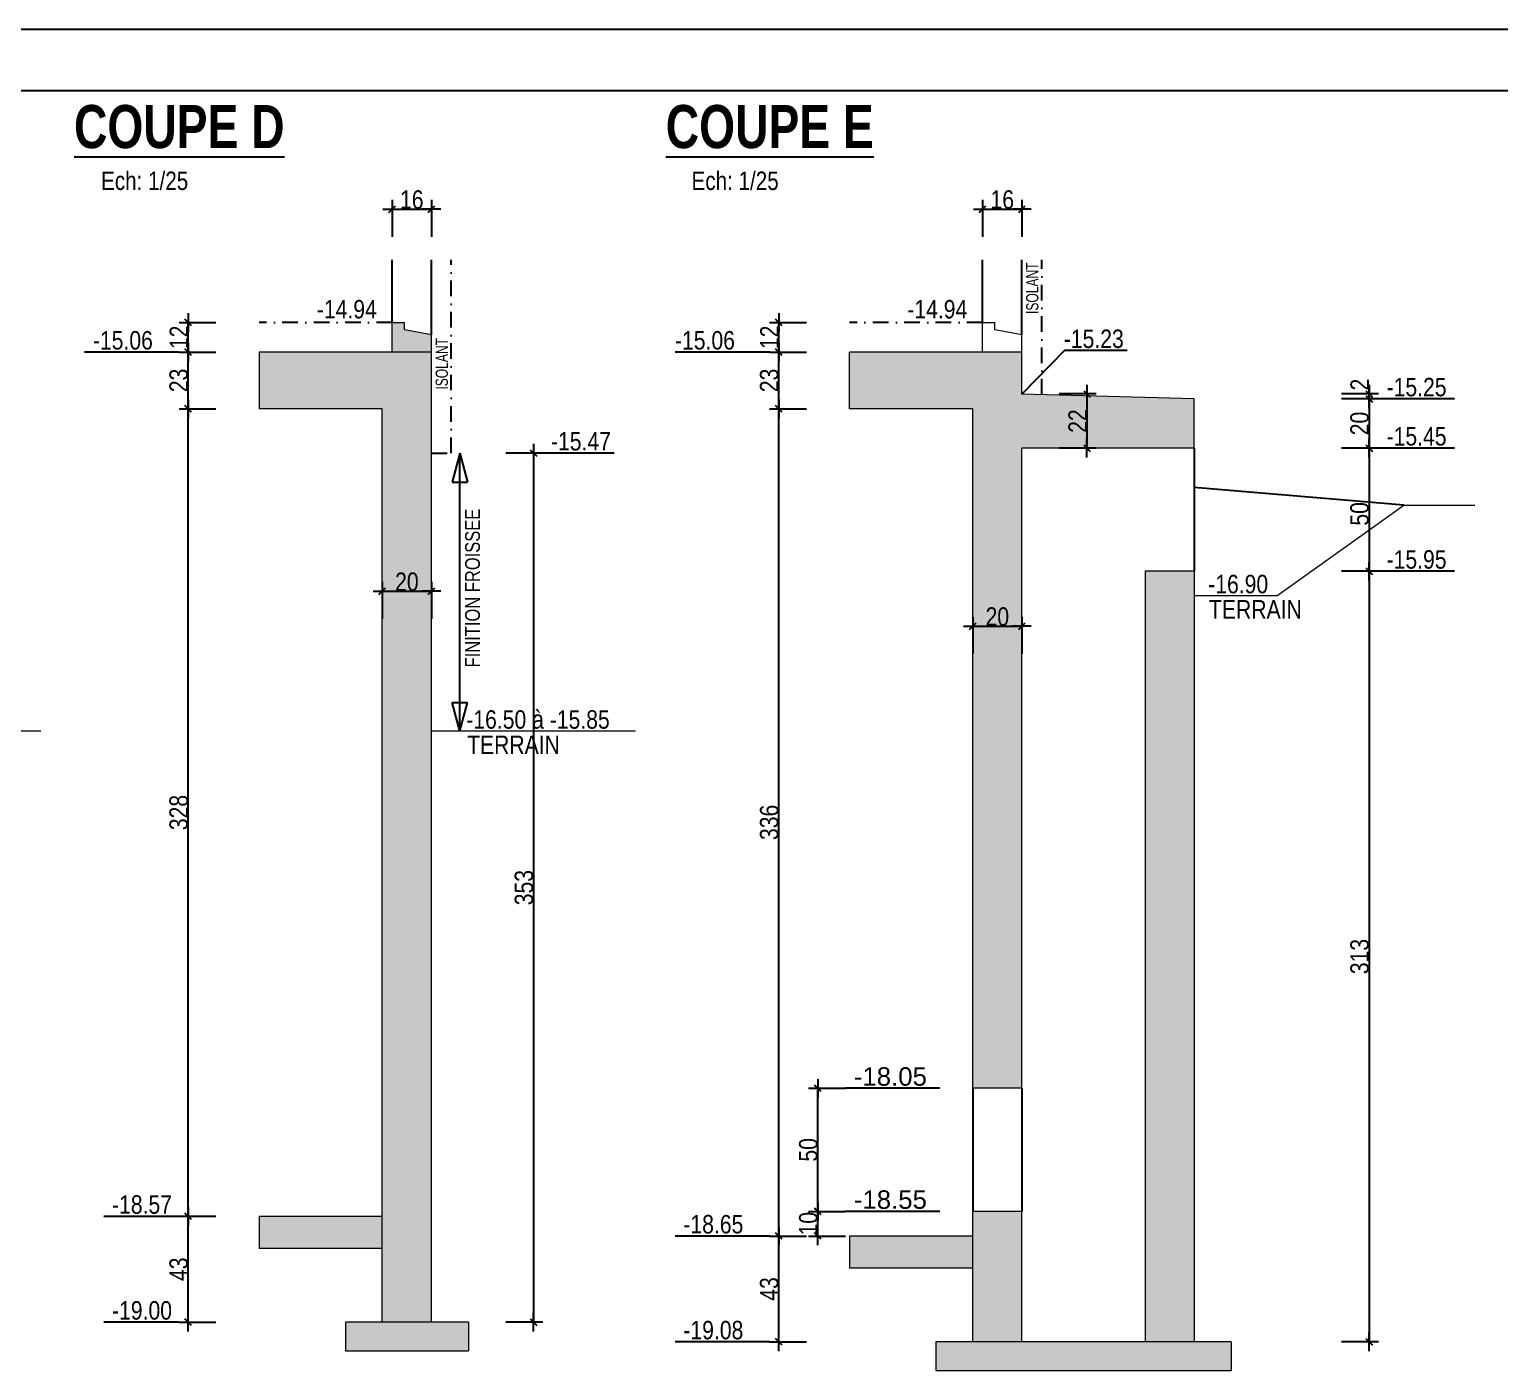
# Model space of a CAD drawing. Header units: centimetres. Extents: x 10803 to 23268, y -4986 to -786.
# Drawn here: x 20249 to 21443, y -1875 to -786 of the extents above; entities that cross this region are included whole.
import ezdxf
from ezdxf.enums import TextEntityAlignment as Align

# ---------------------------------------------------------------- set-up
doc = ezdxf.new("R2010")
doc.units = ezdxf.units.CM
doc.header["$PDMODE"] = 1
doc.header["$PDSIZE"] = -2
doc.linetypes.add('TIRETPTX2', pattern=[50.8, 25.4, -12.7, 0, -12.7])
for name, color, linetype in [('01_cote_gen', 4, 'Continuous'), ('01_linteaux', 2, 'Continuous'), ('01_poch_BN', 9, 'Continuous'), ('01_texte', 230, 'Continuous'), ('AA_COTES', 2, 'Continuous')]:
    doc.layers.add(name, color=color, linetype=linetype)
doc.layers.add('01_murs_coup', color=5, linetype='Continuous', lineweight=60)
doc.styles.add('Arial Narrow', font='ARIALN.TTF')
doc.styles.add('impact', font='impact.ttf')
doc.styles.add('MATTE_TXT', font='arial.ttf')
doc.styles.add('STYLE2', font='ARIALN.TTF')
doc.dimstyles.new('JB25', dxfattribs={"dimscale": 0.1, "dimtxt": 150, "dimasz": 15, "dimexe": 0.1, "dimexo": 0.1, "dimgap": 0.09, "dimtad": 1, "dimdec": 1, "dimlfac": 0.5, "dimdsep": 46, "dimtxsty": 'STYLE2', "dimblk1": 'BOND_G', "dimblk2": 'BOND_D', "dimsah": 1, "dimcen": 1.5, "dimdle": 0.01, "dimse1": 1, "dimse2": 1, "dimclrd": 4, "dimclre": 2, "dimclrt": 6, "dimazin": 2, "dimtfac": 2.333333, "dimtdec": 1, "dimtix": 1, "dimtmove": 2, "dimatfit": 3, "dimldrblk": 'BOND_G', "dimfxl": 1, "dimtolj": 1, "dimtzin": 0, "dimarcsym": 0})

# ---------------------------------------------------------------- blocks, each defined once
blk = doc.blocks.new('BOND_G')
at = {"layer": 'AA_COTES', "color": 0}
for p, q in [((0, -5), (0, 15)), ((5, 0), (-5, 0)), ((1.77, 1.77), (-1.77, -1.77))]:
    blk.add_line(p, q, dxfattribs=at)
blk = doc.blocks.new('BOND_D')
at = {"layer": 'AA_COTES', "color": 0}
for p, q in [((5, 0), (-5, 0)), ((-1.77, -1.77), (1.77, 1.77)), ((0, 5), (0, -15))]:
    blk.add_line(p, q, dxfattribs=at)
blk = doc.blocks.new('*D1529')
at = {"layer": '01_cote_gen', "color": 4, "lineweight": -2, "transparency": 16777216}
blk.add_line((21337.3, -1083.3), (21337.3, -1084.3), dxfattribs=at)
at = {"layer": 'Defpoints', "color": 0, "lineweight": 0, "transparency": 16777216}
for p in [(21085.8, -1081.8), (21314.8, -1085.8), (21337.3, -1085.8)]:
    blk.add_point(p, dxfattribs=at)
at = {"layer": '01_cote_gen', "color": 4, "lineweight": -2, "transparency": 16777216, "xscale": 1.5, "yscale": 1.5, "zscale": 1.5}
for name, p, rotation in [('BOND_G', (21337.3, -1081.8), 90), ('BOND_D', (21337.3, -1085.8), 270)]:
    blk.add_blockref(name, p, dxfattribs=dict(at, rotation=rotation))
at = {"layer": '01_cote_gen', "color": 6, "lineweight": 0, "transparency": 16777216, "insert": (21329.6, -1074.2), "char_height": 15, "attachment_point": 5, "rotation": 90, "style": 'STYLE2'}
blk.add_mtext('\\A1;2', dxfattribs=at)
blk = doc.blocks.new('*D1980')
at = {"layer": '01_cote_gen', "color": 4, "lineweight": -2, "transparency": 16777216}
blk.add_line((20378, -1748.3), (20378, -1095.3), dxfattribs=at)
at = {"layer": 'Defpoints', "color": 0, "lineweight": 0, "transparency": 16777216}
for p in [(20378, -1093.8), (20435.6, -1093.8), (20435.6, -1749.8)]:
    blk.add_point(p, dxfattribs=at)
at = {"layer": '01_cote_gen', "color": 4, "lineweight": -2, "transparency": 16777216, "xscale": 1.5, "yscale": 1.5, "zscale": 1.5}
for name, p, rotation in [('BOND_D', (20378, -1093.8), 90), ('BOND_G', (20378, -1749.8), 270)]:
    blk.add_blockref(name, p, dxfattribs=dict(at, rotation=rotation))
at = {"layer": '01_cote_gen', "color": 6, "lineweight": 0, "transparency": 16777216, "insert": (20370.3, -1421.8), "char_height": 15, "attachment_point": 5, "rotation": 90, "style": 'STYLE2'}
blk.add_mtext('\\A1;328', dxfattribs=at)
blk = doc.blocks.new('*D1981')
at = {"layer": '01_cote_gen', "color": 4, "lineweight": -2, "transparency": 16777216}
blk.add_line((20378, -1092.3), (20378, -1049.3), dxfattribs=at)
at = {"layer": 'Defpoints', "color": 0, "lineweight": 0, "transparency": 16777216}
for p in [(20378, -1047.8), (20435.6, -1047.8), (20435.6, -1093.8)]:
    blk.add_point(p, dxfattribs=at)
at = {"layer": '01_cote_gen', "color": 4, "lineweight": -2, "transparency": 16777216, "xscale": 1.5, "yscale": 1.5, "zscale": 1.5}
for name, p, rotation in [('BOND_D', (20378, -1047.8), 90), ('BOND_G', (20378, -1093.8), 270)]:
    blk.add_blockref(name, p, dxfattribs=dict(at, rotation=rotation))
at = {"layer": '01_cote_gen', "color": 6, "lineweight": 0, "transparency": 16777216, "insert": (20370.3, -1070.8), "char_height": 15, "attachment_point": 5, "rotation": 90, "style": 'STYLE2'}
blk.add_mtext('\\A1;23', dxfattribs=at)
blk = doc.blocks.new('*D1982')
at = {"layer": '01_cote_gen', "color": 4, "lineweight": -2, "transparency": 16777216}
blk.add_line((20378, -1834.3), (20378, -1751.3), dxfattribs=at)
at = {"layer": 'Defpoints', "color": 0, "lineweight": 0, "transparency": 16777216}
for p in [(20378, -1749.8), (20505.6, -1749.8), (20505.6, -1835.8)]:
    blk.add_point(p, dxfattribs=at)
at = {"layer": '01_cote_gen', "color": 4, "lineweight": -2, "transparency": 16777216, "xscale": 1.5, "yscale": 1.5, "zscale": 1.5}
for name, p, rotation in [('BOND_D', (20378, -1749.8), 90), ('BOND_G', (20378, -1835.8), 270)]:
    blk.add_blockref(name, p, dxfattribs=dict(at, rotation=rotation))
at = {"layer": '01_cote_gen', "color": 6, "lineweight": 0, "transparency": 16777216, "insert": (20370.3, -1792.8), "char_height": 15, "attachment_point": 5, "rotation": 90, "style": 'STYLE2'}
blk.add_mtext('\\A1;43', dxfattribs=at)
blk = doc.blocks.new('*D1983')
at = {"layer": '01_cote_gen', "color": 4, "lineweight": -2, "transparency": 16777216}
blk.add_line((20537.1, -1242), (20574.1, -1242), dxfattribs=at)
at = {"layer": 'Defpoints', "color": 0, "lineweight": 0, "transparency": 16777216}
for p in [(20575.6, -1242), (20535.6, -1255.2), (20575.6, -1255.2)]:
    blk.add_point(p, dxfattribs=at)
at = {"layer": '01_cote_gen', "color": 4, "lineweight": -2, "transparency": 16777216, "xscale": 1.5, "yscale": 1.5, "zscale": 1.5, "rotation": 180}
blk.add_blockref('BOND_G', (20535.6, -1242), dxfattribs=at)
at = {"layer": '01_cote_gen', "color": 4, "lineweight": -2, "transparency": 16777216, "xscale": 1.5, "yscale": 1.5, "zscale": 1.5}
blk.add_blockref('BOND_D', (20575.6, -1242), dxfattribs=at)
at = {"layer": '01_cote_gen', "color": 6, "lineweight": 0, "transparency": 16777216, "insert": (20555.6, -1234.4), "char_height": 15, "attachment_point": 5, "style": 'STYLE2'}
blk.add_mtext('\\A1;20', dxfattribs=at)
blk = doc.blocks.new('*D1533')
at = {"layer": '01_cote_gen', "color": 4, "lineweight": -2, "transparency": 16777216}
blk.add_line((20545.1, -931.7), (20574.1, -931.7), dxfattribs=at)
at = {"layer": 'Defpoints', "color": 0, "lineweight": 0, "transparency": 16777216}
for p in [(20575.6, -931.7), (20543.6, -972.9), (20575.6, -982.9)]:
    blk.add_point(p, dxfattribs=at)
at = {"layer": '01_cote_gen', "color": 4, "lineweight": -2, "transparency": 16777216, "xscale": 1.5, "yscale": 1.5, "zscale": 1.5, "rotation": 180}
blk.add_blockref('BOND_G', (20543.6, -931.7), dxfattribs=at)
at = {"layer": '01_cote_gen', "color": 4, "lineweight": -2, "transparency": 16777216, "xscale": 1.5, "yscale": 1.5, "zscale": 1.5}
blk.add_blockref('BOND_D', (20575.6, -931.7), dxfattribs=at)
at = {"layer": '01_cote_gen', "color": 6, "lineweight": 0, "transparency": 16777216, "insert": (20559.6, -924), "char_height": 15, "attachment_point": 5, "style": 'STYLE2'}
blk.add_mtext('\\A1;16', dxfattribs=at)
blk = doc.blocks.new('*D1984')
at = {"layer": '01_cote_gen', "color": 4, "lineweight": -2, "transparency": 16777216}
blk.add_line((20378, -1046.3), (20378, -1025.3), dxfattribs=at)
at = {"layer": 'Defpoints', "color": 0, "lineweight": 0, "transparency": 16777216}
for p in [(20378, -1023.8), (20463.6, -1023.8), (20468.3, -1047.8)]:
    blk.add_point(p, dxfattribs=at)
at = {"layer": '01_cote_gen', "color": 4, "lineweight": -2, "transparency": 16777216, "xscale": 1.5, "yscale": 1.5, "zscale": 1.5}
for name, p, rotation in [('BOND_D', (20378, -1023.8), 90), ('BOND_G', (20378, -1047.8), 270)]:
    blk.add_blockref(name, p, dxfattribs=dict(at, rotation=rotation))
at = {"layer": '01_cote_gen', "color": 6, "lineweight": 0, "transparency": 16777216, "insert": (20370.4, -1035.8), "char_height": 15, "attachment_point": 5, "rotation": 90, "style": 'STYLE2'}
blk.add_mtext('\\A1;12', dxfattribs=at)
blk = doc.blocks.new('*D1985')
at = {"layer": '01_cote_gen', "color": 4, "lineweight": -2, "transparency": 16777216}
blk.add_line((20658.5, -1131.3), (20658.5, -1834.3), dxfattribs=at)
at = {"layer": 'Defpoints', "color": 0, "lineweight": 0, "transparency": 16777216}
for p in [(20591.6, -1129.8), (20605.6, -1835.8), (20658.5, -1835.8)]:
    blk.add_point(p, dxfattribs=at)
at = {"layer": '01_cote_gen', "color": 4, "lineweight": -2, "transparency": 16777216, "xscale": 1.5, "yscale": 1.5, "zscale": 1.5}
for name, p, rotation in [('BOND_G', (20658.5, -1129.8), 90), ('BOND_D', (20658.5, -1835.8), 270)]:
    blk.add_blockref(name, p, dxfattribs=dict(at, rotation=rotation))
at = {"layer": '01_cote_gen', "color": 6, "lineweight": 0, "transparency": 16777216, "insert": (20650.8, -1482.8), "char_height": 15, "attachment_point": 5, "rotation": 90, "style": 'STYLE2'}
blk.add_mtext('\\A1;353', dxfattribs=at)
blk = doc.blocks.new('*D1986')
at = {"layer": '01_cote_gen', "color": 4, "lineweight": -2, "transparency": 16777216}
blk.add_line((20857.7, -1764.3), (20857.7, -1095.3), dxfattribs=at)
at = {"layer": 'Defpoints', "color": 0, "lineweight": 0, "transparency": 16777216}
for p in [(20857.7, -1093.8), (20915.3, -1093.8), (20915.3, -1765.8)]:
    blk.add_point(p, dxfattribs=at)
at = {"layer": '01_cote_gen', "color": 4, "lineweight": -2, "transparency": 16777216, "xscale": 1.5, "yscale": 1.5, "zscale": 1.5}
for name, p, rotation in [('BOND_D', (20857.7, -1093.8), 90), ('BOND_G', (20857.7, -1765.8), 270)]:
    blk.add_blockref(name, p, dxfattribs=dict(at, rotation=rotation))
at = {"layer": '01_cote_gen', "color": 6, "lineweight": 0, "transparency": 16777216, "insert": (20850, -1429.8), "char_height": 15, "attachment_point": 5, "rotation": 90, "style": 'STYLE2'}
blk.add_mtext('\\A1;336', dxfattribs=at)
blk = doc.blocks.new('*D1987')
at = {"layer": '01_cote_gen', "color": 4, "lineweight": -2, "transparency": 16777216}
blk.add_line((20857.7, -1092.3), (20857.7, -1049.3), dxfattribs=at)
at = {"layer": 'Defpoints', "color": 0, "lineweight": 0, "transparency": 16777216}
for p in [(20857.7, -1047.8), (20915.3, -1047.8), (20915.3, -1093.8)]:
    blk.add_point(p, dxfattribs=at)
at = {"layer": '01_cote_gen', "color": 4, "lineweight": -2, "transparency": 16777216, "xscale": 1.5, "yscale": 1.5, "zscale": 1.5}
for name, p, rotation in [('BOND_D', (20857.7, -1047.8), 90), ('BOND_G', (20857.7, -1093.8), 270)]:
    blk.add_blockref(name, p, dxfattribs=dict(at, rotation=rotation))
at = {"layer": '01_cote_gen', "color": 6, "lineweight": 0, "transparency": 16777216, "insert": (20850, -1070.8), "char_height": 15, "attachment_point": 5, "rotation": 90, "style": 'STYLE2'}
blk.add_mtext('\\A1;23', dxfattribs=at)
blk = doc.blocks.new('*D1988')
at = {"layer": '01_cote_gen', "color": 4, "lineweight": -2, "transparency": 16777216}
blk.add_line((20857.7, -1850.3), (20857.7, -1767.3), dxfattribs=at)
at = {"layer": 'Defpoints', "color": 0, "lineweight": 0, "transparency": 16777216}
for p in [(20857.7, -1765.8), (20985.3, -1765.8), (20985.3, -1851.8)]:
    blk.add_point(p, dxfattribs=at)
at = {"layer": '01_cote_gen', "color": 4, "lineweight": -2, "transparency": 16777216, "xscale": 1.5, "yscale": 1.5, "zscale": 1.5}
for name, p, rotation in [('BOND_D', (20857.7, -1765.8), 90), ('BOND_G', (20857.7, -1851.8), 270)]:
    blk.add_blockref(name, p, dxfattribs=dict(at, rotation=rotation))
at = {"layer": '01_cote_gen', "color": 6, "lineweight": 0, "transparency": 16777216, "insert": (20850, -1808.8), "char_height": 15, "attachment_point": 5, "rotation": 90, "style": 'STYLE2'}
blk.add_mtext('\\A1;43', dxfattribs=at)
blk = doc.blocks.new('*D1534')
at = {"layer": '01_cote_gen', "color": 4, "lineweight": -2, "transparency": 16777216}
blk.add_line((21016.8, -1270.4), (21053.8, -1270.4), dxfattribs=at)
at = {"layer": 'Defpoints', "color": 0, "lineweight": 0, "transparency": 16777216}
for p in [(21055.3, -1270.4), (21015.3, -1283.5), (21055.3, -1283.5)]:
    blk.add_point(p, dxfattribs=at)
at = {"layer": '01_cote_gen', "color": 4, "lineweight": -2, "transparency": 16777216, "xscale": 1.5, "yscale": 1.5, "zscale": 1.5, "rotation": 180}
blk.add_blockref('BOND_G', (21015.3, -1270.4), dxfattribs=at)
at = {"layer": '01_cote_gen', "color": 4, "lineweight": -2, "transparency": 16777216, "xscale": 1.5, "yscale": 1.5, "zscale": 1.5}
blk.add_blockref('BOND_D', (21055.3, -1270.4), dxfattribs=at)
at = {"layer": '01_cote_gen', "color": 6, "lineweight": 0, "transparency": 16777216, "insert": (21035.3, -1262.7), "char_height": 15, "attachment_point": 5, "style": 'STYLE2'}
blk.add_mtext('\\A1;20', dxfattribs=at)
blk = doc.blocks.new('*D1535')
at = {"layer": '01_cote_gen', "color": 4, "lineweight": -2, "transparency": 16777216}
blk.add_line((21024.8, -931.7), (21053.8, -931.7), dxfattribs=at)
at = {"layer": 'Defpoints', "color": 0, "lineweight": 0, "transparency": 16777216}
for p in [(21055.3, -931.7), (21023.3, -972.9), (21055.3, -982.9)]:
    blk.add_point(p, dxfattribs=at)
at = {"layer": '01_cote_gen', "color": 4, "lineweight": -2, "transparency": 16777216, "xscale": 1.5, "yscale": 1.5, "zscale": 1.5, "rotation": 180}
blk.add_blockref('BOND_G', (21023.3, -931.7), dxfattribs=at)
at = {"layer": '01_cote_gen', "color": 4, "lineweight": -2, "transparency": 16777216, "xscale": 1.5, "yscale": 1.5, "zscale": 1.5}
blk.add_blockref('BOND_D', (21055.3, -931.7), dxfattribs=at)
at = {"layer": '01_cote_gen', "color": 6, "lineweight": 0, "transparency": 16777216, "insert": (21039.3, -924), "char_height": 15, "attachment_point": 5, "style": 'STYLE2'}
blk.add_mtext('\\A1;16', dxfattribs=at)
blk = doc.blocks.new('*D1989')
at = {"layer": '01_cote_gen', "color": 4, "lineweight": -2, "transparency": 16777216}
blk.add_line((20857.7, -1046.3), (20857.7, -1025.3), dxfattribs=at)
at = {"layer": 'Defpoints', "color": 0, "lineweight": 0, "transparency": 16777216}
for p in [(20857.7, -1023.8), (20943.3, -1023.8), (20948, -1047.8)]:
    blk.add_point(p, dxfattribs=at)
at = {"layer": '01_cote_gen', "color": 4, "lineweight": -2, "transparency": 16777216, "xscale": 1.5, "yscale": 1.5, "zscale": 1.5}
for name, p, rotation in [('BOND_D', (20857.7, -1023.8), 90), ('BOND_G', (20857.7, -1047.8), 270)]:
    blk.add_blockref(name, p, dxfattribs=dict(at, rotation=rotation))
at = {"layer": '01_cote_gen', "color": 6, "lineweight": 0, "transparency": 16777216, "insert": (20850.1, -1035.8), "char_height": 15, "attachment_point": 5, "rotation": 90, "style": 'STYLE2'}
blk.add_mtext('\\A1;12', dxfattribs=at)
blk = doc.blocks.new('*D1990')
at = {"layer": '01_cote_gen', "color": 4, "lineweight": -2, "transparency": 16777216}
blk.add_line((21337.3, -1087.3), (21337.3, -1124.3), dxfattribs=at)
at = {"layer": 'Defpoints', "color": 0, "lineweight": 0, "transparency": 16777216}
for p in [(21195.3, -1085.8), (21195.3, -1125.8), (21337.3, -1125.8)]:
    blk.add_point(p, dxfattribs=at)
at = {"layer": '01_cote_gen', "color": 4, "lineweight": -2, "transparency": 16777216, "xscale": 1.5, "yscale": 1.5, "zscale": 1.5}
for name, p, rotation in [('BOND_G', (21337.3, -1085.8), 90), ('BOND_D', (21337.3, -1125.8), 270)]:
    blk.add_blockref(name, p, dxfattribs=dict(at, rotation=rotation))
at = {"layer": '01_cote_gen', "color": 6, "lineweight": 0, "transparency": 16777216, "insert": (21329.6, -1105.8), "char_height": 15, "attachment_point": 5, "rotation": 90, "style": 'STYLE2'}
blk.add_mtext('\\A1;20', dxfattribs=at)
blk = doc.blocks.new('*D1536')
at = {"layer": '01_cote_gen', "color": 4, "lineweight": -2, "transparency": 16777216}
blk.add_line((21108.1, -1083.3), (21108.1, -1124.3), dxfattribs=at)
at = {"layer": 'Defpoints', "color": 0, "lineweight": 0, "transparency": 16777216}
for p in [(21067.6, -1081.8), (21067.6, -1125.8), (21108.1, -1125.8)]:
    blk.add_point(p, dxfattribs=at)
at = {"layer": '01_cote_gen', "color": 4, "lineweight": -2, "transparency": 16777216, "xscale": 1.5, "yscale": 1.5, "zscale": 1.5}
for name, p, rotation in [('BOND_G', (21108.1, -1081.8), 90), ('BOND_D', (21108.1, -1125.8), 270)]:
    blk.add_blockref(name, p, dxfattribs=dict(at, rotation=rotation))
at = {"layer": '01_cote_gen', "color": 6, "lineweight": 0, "transparency": 16777216, "insert": (21100.5, -1103.8), "char_height": 15, "attachment_point": 5, "rotation": 90, "style": 'STYLE2'}
blk.add_mtext('\\A1;22', dxfattribs=at)
blk = doc.blocks.new('*D1991')
at = {"layer": '01_cote_gen', "color": 4, "lineweight": -2, "transparency": 16777216}
blk.add_line((21337.3, -1127.3), (21337.3, -1224.3), dxfattribs=at)
at = {"layer": 'Defpoints', "color": 0, "lineweight": 0, "transparency": 16777216}
for p in [(21284.3, -1125.8), (21195.3, -1225.8), (21337.3, -1225.8)]:
    blk.add_point(p, dxfattribs=at)
at = {"layer": '01_cote_gen', "color": 4, "lineweight": -2, "transparency": 16777216, "xscale": 1.5, "yscale": 1.5, "zscale": 1.5}
for name, p, rotation in [('BOND_G', (21337.3, -1125.8), 90), ('BOND_D', (21337.3, -1225.8), 270)]:
    blk.add_blockref(name, p, dxfattribs=dict(at, rotation=rotation))
at = {"layer": '01_cote_gen', "color": 6, "lineweight": 0, "transparency": 16777216, "insert": (21329.6, -1179.2), "char_height": 15, "attachment_point": 5, "rotation": 90, "style": 'STYLE2'}
blk.add_mtext('\\A1;50', dxfattribs=at)
blk = doc.blocks.new('*D1992')
at = {"layer": '01_cote_gen', "color": 4, "lineweight": -2, "transparency": 16777216}
blk.add_line((21337.3, -1227.3), (21337.3, -1850.3), dxfattribs=at)
at = {"layer": 'Defpoints', "color": 0, "lineweight": 0, "transparency": 16777216}
for p in [(21195.3, -1225.8), (21195.3, -1851.8), (21337.3, -1851.8)]:
    blk.add_point(p, dxfattribs=at)
at = {"layer": '01_cote_gen', "color": 4, "lineweight": -2, "transparency": 16777216, "xscale": 1.5, "yscale": 1.5, "zscale": 1.5}
for name, p, rotation in [('BOND_G', (21337.3, -1225.8), 90), ('BOND_D', (21337.3, -1851.8), 270)]:
    blk.add_blockref(name, p, dxfattribs=dict(at, rotation=rotation))
at = {"layer": '01_cote_gen', "color": 6, "lineweight": 0, "transparency": 16777216, "insert": (21329.6, -1538.8), "char_height": 15, "attachment_point": 5, "rotation": 90, "style": 'STYLE2'}
blk.add_mtext('\\A1;313', dxfattribs=at)
blk = doc.blocks.new('*D1994')
at = {"layer": '01_cote_gen', "color": 4, "lineweight": -2, "transparency": 16777216}
blk.add_line((20889.5, -1764.3), (20889.5, -1747.3), dxfattribs=at)
at = {"layer": 'Defpoints', "color": 0, "lineweight": 0, "transparency": 16777216}
for p in [(20889.5, -1745.8), (21015.3, -1745.8), (21015.3, -1765.8)]:
    blk.add_point(p, dxfattribs=at)
at = {"layer": '01_cote_gen', "color": 4, "lineweight": -2, "transparency": 16777216, "xscale": 1.5, "yscale": 1.5, "zscale": 1.5}
for name, p, rotation in [('BOND_D', (20889.5, -1745.8), 90), ('BOND_G', (20889.5, -1765.8), 270)]:
    blk.add_blockref(name, p, dxfattribs=dict(at, rotation=rotation))
at = {"layer": '01_cote_gen', "color": 6, "lineweight": 0, "transparency": 16777216, "insert": (20881.8, -1755.8), "char_height": 15, "attachment_point": 5, "rotation": 90, "style": 'STYLE2'}
blk.add_mtext('\\A1;10', dxfattribs=at)
blk = doc.blocks.new('*D1995')
at = {"layer": '01_cote_gen', "color": 4, "lineweight": -2, "transparency": 16777216}
blk.add_line((20889.5, -1744.3), (20889.5, -1647.3), dxfattribs=at)
at = {"layer": 'Defpoints', "color": 0, "lineweight": 0, "transparency": 16777216}
for p in [(20889.5, -1645.8), (21015.3, -1645.8), (21015.3, -1745.8)]:
    blk.add_point(p, dxfattribs=at)
at = {"layer": '01_cote_gen', "color": 4, "lineweight": -2, "transparency": 16777216, "xscale": 1.5, "yscale": 1.5, "zscale": 1.5}
for name, p, rotation in [('BOND_D', (20889.5, -1645.8), 90), ('BOND_G', (20889.5, -1745.8), 270)]:
    blk.add_blockref(name, p, dxfattribs=dict(at, rotation=rotation))
at = {"layer": '01_cote_gen', "color": 6, "lineweight": 0, "transparency": 16777216, "insert": (20881.8, -1695.8), "char_height": 15, "attachment_point": 5, "rotation": 90, "style": 'STYLE2'}
blk.add_mtext('\\A1;50', dxfattribs=at)

msp = doc.modelspace()

# ---------------------------------------------------------------- hatches: boundary and pattern name
at = {"layer": '01_poch_BN', "lineweight": 0}
h = msp.add_hatch(color=256, dxfattribs=at)
h.dxf.hatch_style = 1
h.paths.add_polyline_path([(20605.62, -1835.83), (20505.62, -1835.83), (20505.62, -1859.11), (20605.62, -1859.11)])
h.paths.add_polyline_path([(20575.62, -1047.83), (20435.59, -1047.83), (20435.59, -1093.83), (20535.62, -1093.83), (20535.62, -1835.83), (20575.62, -1835.83)])
h.paths.add_polyline_path([(20535.62, -1749.83), (20435.59, -1749.83), (20435.59, -1775.83), (20535.62, -1775.83)], flags=17)
h.paths.add_polyline_path([(20575.62, -1033.83), (20553.62, -1029.83), (20553.62, -1023.83), (20543.62, -1023.83), (20543.62, -1047.83), (20575.62, -1047.83)])
h = msp.add_hatch(color=256, dxfattribs=at)
h.dxf.hatch_style = 1
h.paths.add_polyline_path([(21195.3, -1085.83), (21055.3, -1081.83), (21055.3, -1047.83), (20915.28, -1047.83), (20915.28, -1093.83), (21015.3, -1093.83), (21015.3, -1645.83), (21055.3, -1645.83), (21055.3, -1125.83), (21195.3, -1125.83)])
h.paths.add_polyline_path([(21055.3, -1745.83), (21015.3, -1745.83), (21015.3, -1851.83), (21055.3, -1851.83)])
h.paths.add_polyline_path([(21195.3, -1225.83), (21155.3, -1225.83), (21155.3, -1851.83), (21195.3, -1851.83)])
h.paths.add_polyline_path([(21015.3, -1765.83), (20915.28, -1765.83), (20915.28, -1791.83), (21015.3, -1791.83)])
h.paths.add_polyline_path([(21225.3, -1851.83), (20985.3, -1851.83), (20985.3, -1875.11), (21225.3, -1875.11)])

# ---------------------------------------------------------------- linework, layer by layer
at = {"layer": '01_cote_gen'}
msp.add_line((23267.59, -785.67), (13149.26, -785.67), dxfattribs=at)
at = {"layer": '01_linteaux', "linetype": 'Continuous', "ltscale": 1.5}
for p, q in [((20543.62, -1023.83), (20543.62, -972.94)), ((20575.62, -1033.83), (20575.62, -972.94)), ((21023.3, -1023.83), (21023.3, -972.94)), ((21055.3, -1033.83), (21055.3, -972.94)), ((21195.3, -1125.83), (21195.3, -1225.83)), ((21365.53, -1172.23), (21195.3, -1157.81)), ((21015.3, -1645.83), (21015.3, -1745.83)), ((21055.3, -1645.83), (21055.3, -1745.83))]:
    msp.add_line(p, q, dxfattribs=at)
at = {"layer": '01_linteaux', "linetype": 'TIRETPTX2', "ltscale": 0.5}
for p, q in [((20591.62, -1129.83), (20591.62, -972.94)), ((21071.3, -1082.29), (21071.3, -972.94)), ((20543.62, -1023.83), (20435.59, -1023.83)), ((21023.3, -1023.83), (20915.28, -1023.83)), ((20575.62, -1129.83), (20591.62, -1129.83))]:
    msp.add_line(p, q, dxfattribs=at)
at = {"layer": '01_murs_coup', "lineweight": 0}
for p, q in [((20543.62, -1047.83), (20543.62, -1023.83)), ((20543.62, -1023.83), (20553.62, -1023.83)), ((20553.62, -1029.83), (20553.62, -1023.83)), ((21023.3, -1047.83), (21023.3, -1017.83)), ((21023.3, -1023.83), (21033.3, -1023.83)), ((21033.3, -1029.83), (21033.3, -1023.83)), ((20575.62, -1033.83), (20553.62, -1029.83)), ((20575.62, -1835.83), (20575.62, -1033.83)), ((21055.3, -1033.83), (21033.3, -1029.83)), ((21055.3, -1081.83), (21055.3, -1033.83)), ((20575.62, -1047.83), (20435.59, -1047.83)), ((21055.3, -1047.83), (20915.28, -1047.83)), ((21195.3, -1085.83), (21055.3, -1081.83)), ((21195.3, -1125.83), (21195.3, -1085.83)), ((20535.62, -1093.83), (20435.59, -1093.83)), ((20535.62, -1835.83), (20535.62, -1093.83)), ((21015.3, -1093.83), (20915.28, -1093.83)), ((21015.3, -1645.83), (21015.3, -1093.83)), ((21055.3, -1645.83), (21055.3, -1125.83)), ((21195.3, -1125.83), (21055.3, -1125.83)), ((21262.37, -1245.83), (21365.53, -1172.23)), ((21365.53, -1172.23), (21423.25, -1172.23)), ((21155.3, -1225.83), (21155.3, -1851.83)), ((21195.3, -1225.83), (21155.3, -1225.83)), ((21195.3, -1225.83), (21195.3, -1851.83)), ((21262.37, -1245.83), (21195.3, -1245.83)), ((20258.18, -1355.83), (20092.41, -1355.83)), ((20741.39, -1355.83), (20575.62, -1355.83)), ((21055.3, -1645.83), (21015.3, -1645.83)), ((20535.62, -1749.83), (20435.59, -1749.83)), ((21015.3, -1851.83), (21015.3, -1745.83)), ((21055.3, -1745.83), (21015.3, -1745.83)), ((21055.3, -1851.83), (21055.3, -1745.83)), ((21015.3, -1765.83), (20915.28, -1765.83)), ((20535.62, -1775.83), (20435.59, -1775.83)), ((21015.3, -1791.83), (20915.28, -1791.83)), ((20505.62, -1835.83), (20505.62, -1859.11)), ((20605.62, -1835.83), (20505.62, -1835.83)), ((20605.62, -1835.83), (20605.62, -1859.11)), ((20985.3, -1851.83), (20985.3, -1875.11)), ((21225.3, -1851.83), (20985.3, -1851.83)), ((21225.3, -1851.83), (21225.3, -1875.11))]:
    msp.add_line(p, q, dxfattribs=at)
at = {"layer": '01_poch_BN', "lineweight": 0}
for p, q in [((20435.59, -1047.83), (20435.59, -1093.83)), ((20915.28, -1093.83), (20915.28, -1047.83)), ((20435.59, -1749.83), (20435.59, -1775.83)), ((20915.28, -1765.83), (20915.28, -1791.83)), ((20505.62, -1859.11), (20605.62, -1859.11)), ((20985.3, -1875.11), (21225.3, -1875.11))]:
    msp.add_line(p, q, dxfattribs=at)
at = {"layer": '01_texte'}
for p, q in [((23217.59, -835.67), (13199.26, -835.67)), ((20370.47, -1047.83), (20293.84, -1047.83)), ((20850.16, -1047.83), (20773.52, -1047.83)), ((21089.76, -1046.58), (21055.3, -1081.83)), ((21140.88, -1046.58), (21089.76, -1046.58)), ((21406.8, -1085.83), (21344.8, -1085.83)), ((20598.71, -1129.83), (20592.44, -1153.33)), ((20598.71, -1355.83), (20598.71, -1129.83)), ((20598.71, -1129.83), (20604.97, -1153.33)), ((20724.12, -1129.83), (20665.96, -1129.83)), ((21406.8, -1125.83), (21344.8, -1125.83)), ((20592.44, -1153.33), (20604.97, -1153.33)), ((21406.8, -1225.83), (21344.8, -1225.83)), ((20598.71, -1355.83), (20592.44, -1332.34)), ((20592.44, -1332.34), (20604.97, -1332.34)), ((20598.71, -1355.83), (20604.97, -1332.34)), ((20988.6, -1645.83), (20911.96, -1645.83)), ((20370.47, -1749.83), (20309.37, -1749.83)), ((20988.6, -1745.83), (20911.96, -1745.83)), ((20850.16, -1765.83), (20773.52, -1765.83)), ((20370.47, -1835.83), (20309.37, -1835.83)), ((20850.16, -1851.83), (20773.52, -1851.83))]:
    msp.add_line(p, q, dxfattribs=at)

# ---------------------------------------------------------------- texts
at = {"layer": '01_texte', "style": 'impact'}
for s, p in [('%%UCOUPE D', (20370.72, -892.6)), ('%%UCOUPE E', (20850.4, -892.6))]:
    msp.add_text(s, height=35, dxfattribs=at).set_placement(p, align=Align.BOTTOM_CENTER)
at = {"layer": '01_texte', "style": 'MATTE_TXT', "width": 0.8}
for p in [(20342.58, -920.62), (20822.27, -920.62)]:
    msp.add_text('Ech: 1/25', height=15, dxfattribs=at).set_placement(p, align=Align.BOTTOM_CENTER)
at = {"layer": '01_texte', "style": 'MATTE_TXT'}
for s, height, width, p in [('ISOLANT', 10, 0.7, (21068.66, -1016.83)), ('ISOLANT', 10, 0.7, (20588.98, -1078.23)), ('FINITION FROISSEE', 12, 0.8, (20614.94, -1303.91))]:
    msp.add_text(s, height=height, rotation=90, dxfattribs=dict(at, width=width)).set_placement(p)
at = {"layer": '01_texte'}
for s, style, p in [('-14.94', 'Arial Narrow', (20482.48, -1020.46)), ('-14.94', 'Arial Narrow', (20962.16, -1020.46)), ('-15.06', 'Arial Narrow', (20300.55, -1045.71)), ('-15.06', 'Arial Narrow', (20773.41, -1045.71)), ('-15.23', 'Arial Narrow', (21089.27, -1044.46)), ('-15.25', 'Arial Narrow', (21351.51, -1083.71)), ('-15.45', 'Arial Narrow', (21351.51, -1123.71)), ('-15.47', 'Arial Narrow', (20672.66, -1127.71)), ('-15.95', 'Arial Narrow', (21351.51, -1223.71)), ('-16.90', 'Arial Narrow', (21206.59, -1243.71)), ('TERRAIN', 'Arial Narrow', (21207.25, -1264.25)), ('-16.50 à -15.85', 'Arial Narrow', (20603.86, -1353.71)), ('TERRAIN', 'Arial Narrow', (20604.52, -1374.25)), ('-18.05', 'MATTE_TXT', (20918.67, -1643.71)), ('-18.55', 'MATTE_TXT', (20918.67, -1743.71)), ('-18.57', 'Arial Narrow', (20316.08, -1747.71)), ('-18.65', 'Arial Narrow', (20780.23, -1763.71)), ('-19.00', 'Arial Narrow', (20316.08, -1833.71)), ('-19.08', 'Arial Narrow', (20780.23, -1849.71))]:
    msp.add_text(s, height=15, dxfattribs=dict(at, style=style)).set_placement(p)

# ---------------------------------------------------------------- dimensions: what is measured, and where the dimension line sits
at = {"layer": '01_cote_gen', "lineweight": 0}
for base, p1, p2, picture, middle in [((20575.62, -931.65), (20543.62, -972.94), (20575.62, -982.94), '*D1533', (20559.62, -923.99)), ((21055.3, -931.65), (21023.3, -972.94), (21055.3, -982.94), '*D1535', (21039.3, -923.99)), ((20575.62, -1242.04), (20535.62, -1255.16), (20575.62, -1255.16), '*D1983', (20555.62, -1234.38)), ((21055.3, -1270.4), (21015.3, -1283.51), (21055.3, -1283.51), '*D1534', (21035.3, -1262.73))]:
    dim = msp.add_linear_dim(base=base, p1=p1, p2=p2, dimstyle='JB25', dxfattribs=at)
    dim.commit()
    dim.dimension.update_dxf_attribs({"geometry": picture, "text_midpoint": middle})
for base, p1, p2, picture, middle in [((20377.97, -1023.83), (20468.35, -1047.83), (20463.61, -1023.83), '*D1984', (20370.43, -1035.83)), ((20857.66, -1023.83), (20948.03, -1047.83), (20943.29, -1023.83), '*D1989', (20850.12, -1035.83)), ((20377.97, -1047.83), (20435.59, -1093.83), (20435.59, -1047.83), '*D1981', (20370.31, -1070.83)), ((20857.66, -1047.83), (20915.28, -1093.83), (20915.28, -1047.83), '*D1987', (20849.99, -1070.83)), ((21108.06, -1125.83), (21067.58, -1081.83), (21067.58, -1125.83), '*D1536', (21100.52, -1103.83)), ((20377.97, -1093.83), (20435.59, -1749.83), (20435.59, -1093.83), '*D1980', (20370.31, -1421.83)), ((20857.66, -1093.83), (20915.28, -1765.83), (20915.28, -1093.83), '*D1986', (20849.99, -1429.83)), ((21337.3, -1125.83), (21195.3, -1085.83), (21195.3, -1125.83), '*D1990', (21329.64, -1105.83)), ((20658.46, -1835.83), (20591.62, -1129.83), (20605.62, -1835.83), '*D1985', (20650.79, -1482.83)), ((21337.3, -1851.83), (21195.3, -1225.83), (21195.3, -1851.83), '*D1992', (21329.64, -1538.83)), ((20889.46, -1645.83), (21015.3, -1745.83), (21015.3, -1645.83), '*D1995', (20881.79, -1695.83)), ((20377.97, -1749.83), (20505.62, -1835.83), (20505.62, -1749.83), '*D1982', (20370.31, -1792.83)), ((20889.46, -1745.83), (21015.3, -1765.83), (21015.3, -1745.83), '*D1994', (20881.79, -1755.83)), ((20857.66, -1765.83), (20985.3, -1851.83), (20985.3, -1765.83), '*D1988', (20849.99, -1808.83))]:
    dim = msp.add_linear_dim(base=base, p1=p1, p2=p2, angle=90, dimstyle='JB25', dxfattribs=at)
    dim.commit()
    dim.dimension.update_dxf_attribs({"geometry": picture, "text_midpoint": middle})
for base, p1, p2, picture, middle in [((21337.3, -1085.83), (21085.8, -1081.83), (21314.8, -1085.83), '*D1529', (21329.64, -1074.16)), ((21337.3, -1225.83), (21284.31, -1125.83), (21195.3, -1225.83), '*D1991', (21329.64, -1179.21))]:
    dim = msp.add_linear_dim(base=base, p1=p1, p2=p2, angle=90, dimstyle='JB25', dxfattribs=at)
    dim.commit()
    dim.dimension.update_dxf_attribs({"geometry": picture, "text_midpoint": middle, "dimtype": 160})

doc.saveas('drawing.dxf')
